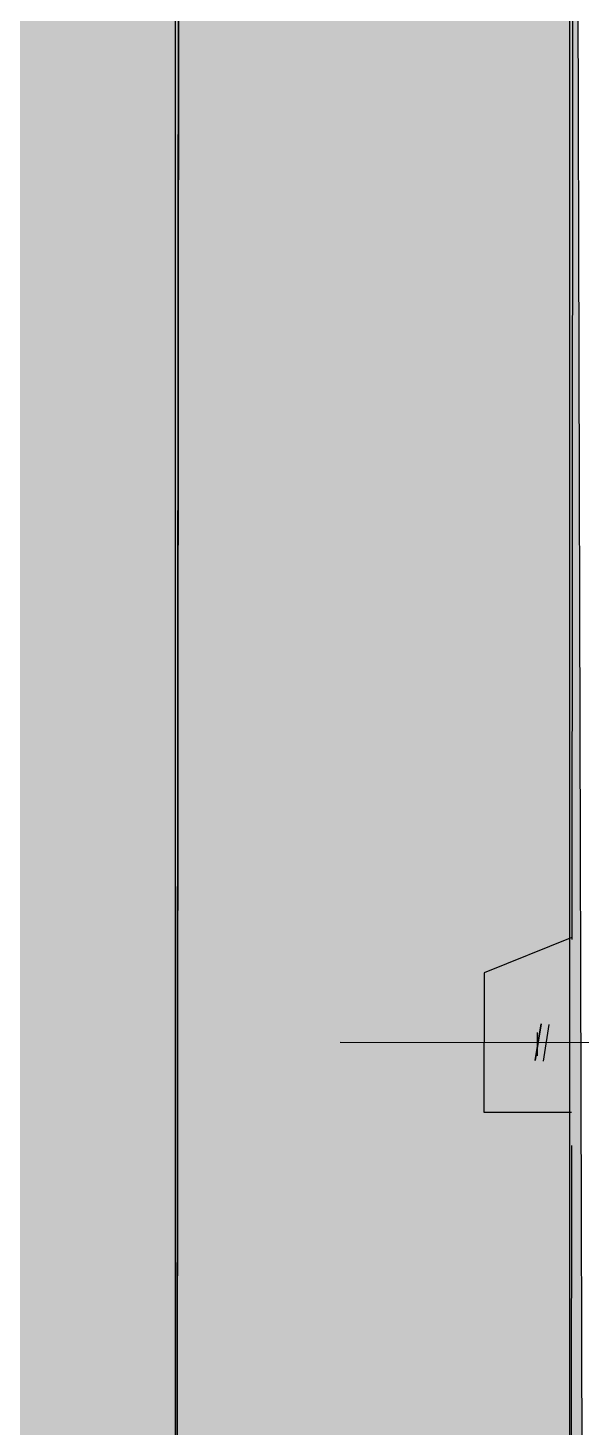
# Model space of a CAD drawing. Header units: millimetres. Extents: x -957 to 3394, y -3 to 3008.
# Drawn here: x 391.05 to 401.98, y 2176.99 to 2204.62 of the extents above; entities that cross this region are included whole.
import ezdxf

# ---------------------------------------------------------------- set-up
doc = ezdxf.new("R2010")
doc.units = ezdxf.units.MM
for name, color, linetype in [('HATCHES', 7, 'CONTINUOUS'), ('PDF_0', 7, 'CONTINUOUS'), ('PDF_HATCH', 7, 'CONTINUOUS'), ('PDF_SHREM-CAD_6_CABLE', 7, 'CONTINUOUS'), ('PDF_WALL', 7, 'CONTINUOUS')]:
    doc.layers.add(name, color=color, linetype=linetype)

msp = doc.modelspace()

# ---------------------------------------------------------------- hatches: boundary and pattern name
at = {"layer": 'HATCHES'}
msp.add_hatch(color=45, dxfattribs=at).paths.add_polyline_path([(101.349, 1953.613), (402.617, 1953.245), (401.836, 2235.748), (230.399, 2235.814), (230.399, 2642.271), (-792.433, 2642.271), (-792.434, 1950.296), (-508.803, 1950.295), (-508.803, 1618.414), (101.306, 1616.356)], flags=0)

# ---------------------------------------------------------------- linework, layer by layer
at = {"layer": 'HATCHES', "color": 45}
msp.add_lwpolyline([(230.399, 2235.814), (230.399, 2642.271), (-792.433, 2642.271), (-792.434, 1950.296), (-508.803, 1950.295), (-508.803, 1618.414), (101.306, 1616.356), (101.349, 1953.613), (402.617, 1953.245), (401.836, 2235.748)], close=True, dxfattribs=at)
at = {"layer": 'PDF_0'}
for points in [[(401.794, 2186.669), (400.063, 2185.973), (400.061, 2183.22), (401.791, 2183.218)], [(397.222, 2184.599), (661.252, 2184.373)]]:
    msp.add_lwpolyline(points, dxfattribs=at)
at = {"layer": 'PDF_HATCH'}
msp.add_lwpolyline([(401.194, 2184.963), (401.075, 2184.237)], close=True, dxfattribs=at)
for points in [[(401.234, 2184.227), (401.352, 2184.953)], [(401.118, 2184.331), (401.118, 2184.791)]]:
    msp.add_lwpolyline(points, dxfattribs=at)
at = {"layer": 'PDF_SHREM-CAD_6_CABLE'}
msp.add_lwpolyline([(24.238, 2644.217), (230.941, 2644.04), (230.592, 2236.068), (394.049, 2235.928), (393.81, 1955.896)], dxfattribs=at)
at = {"layer": 'PDF_WALL'}
for points in [[(401.75, 2246.495), (401.75, 2176.555)], [(393.958, 2235.987), (393.958, 2176.561)], [(393.998, 2176.539), (394.049, 2235.928), (401.836, 2235.921), (401.794, 2186.63)], [(401.791, 2182.559), (401.786, 2176.527)]]:
    msp.add_lwpolyline(points, dxfattribs=at)

doc.saveas('drawing.dxf')
